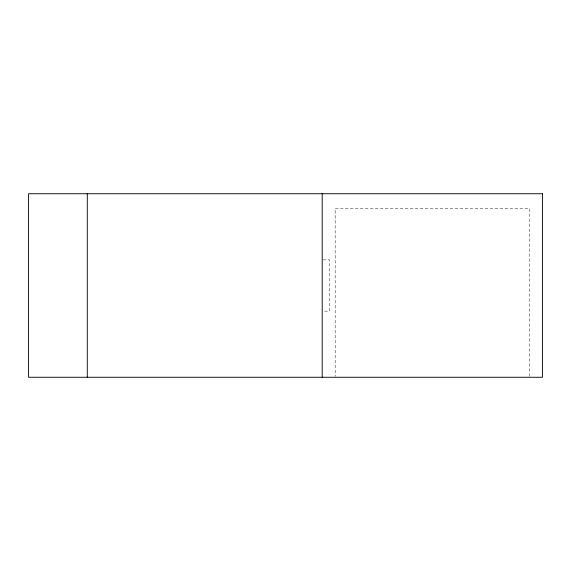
<?xml version="1.0" encoding="UTF-8"?>
<svg xmlns="http://www.w3.org/2000/svg" width="571" height="571" viewBox="0 0 571 571"><rect width="100%" height="100%" fill="white"/><g stroke="black" fill="none" stroke-linecap="round" stroke-linejoin="round"><path stroke-width="0.43" stroke-dasharray="2.85 2.14" d="M323.022 259.848L329.546 259.848L329.546 311.152L323.022 311.152M529.474 376.382L529.474 208.415L335.184 208.415L335.184 376.382"/><path stroke-width="0.86" d="M322.208 193.733L322.208 377.267M87.284 193.733L87.284 377.267M542.45 193.733L28.55 193.733L28.55 377.267L542.45 377.267L542.45 193.733"/></g></svg>
